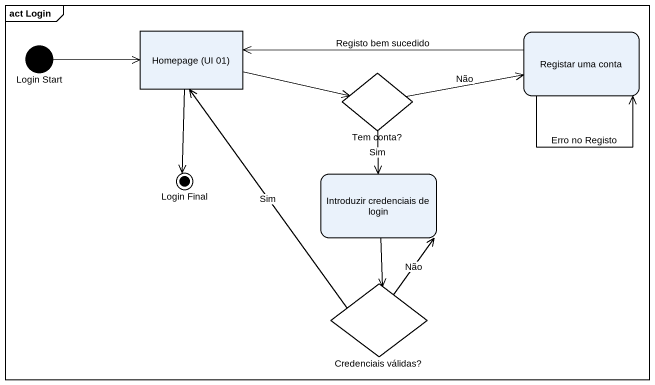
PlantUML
@startuml
mainframe act Login
hide empty description
state "Login Start" as Login_Start <<start>>
state "Homepage (UI 01)" as Homepage_UI_01 <<object>>
state "Registar uma conta" as Registar_uma_conta
state "Tem conta?" as Tem_conta <<choice>>
state "Login Final" as Login_Final <<end>>
state "Introduzir credenciais de login" as Introduzir_credenciais_de
state "Credenciais válidas?" as Credenciais_válidas <<choice>>
Login_Start -right-> Homepage_UI_01
Homepage_UI_01 -right-> Tem_conta
Homepage_UI_01 --> Login_Final
Registar_uma_conta -left-> Homepage_UI_01 : Registo bem sucedido
Registar_uma_conta --> Registar_uma_conta : Erro no Registo
Tem_conta -right-> Registar_uma_conta : Não
Tem_conta --> Introduzir_credenciais_de : Sim
Introduzir_credenciais_de --> Credenciais_válidas
Credenciais_válidas -up-> Homepage_UI_01 : Sim
Credenciais_válidas -up-> Introduzir_credenciais_de : Não
@enduml
